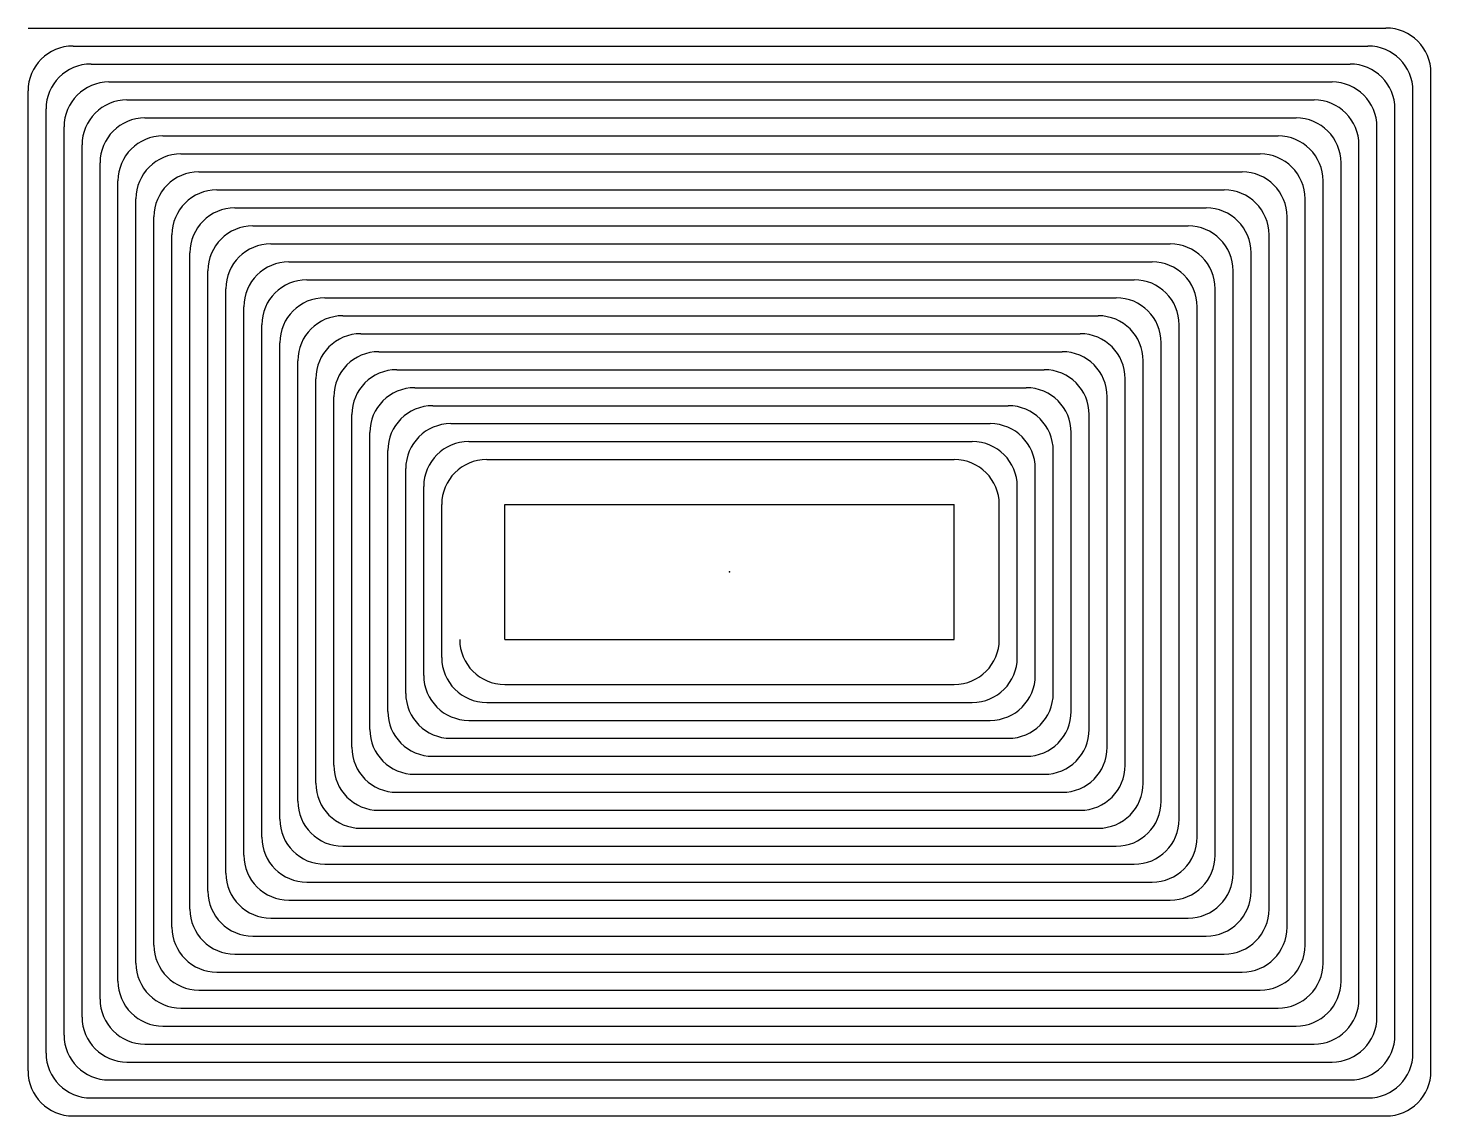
# Model space of a CAD drawing. Header units: millimetres. Extents: x -15.6 to 15.6, y -12.1 to 12.1.
import ezdxf

# ---------------------------------------------------------------- set-up
doc = ezdxf.new("R2010")
doc.units = ezdxf.units.MM
doc.header["$PDSIZE"] = -1

msp = doc.modelspace()

# ---------------------------------------------------------------- linework, layer by layer
at = {"color": 7, "linetype": 'Continuous'}
for p, q in [((-15.6, 12.1), (14.6, 12.1)), ((-14.6, 11.7), (14.2, 11.7)), ((-14.2, 11.3), (13.8, 11.3)), ((15.6, -11.1), (15.6, 11.1)), ((-15.6, -11.1), (-15.6, 10.7)), ((-13.8, 10.9), (13.4, 10.9)), ((15.2, -10.7), (15.2, 10.7)), ((-15.2, -10.7), (-15.2, 10.3)), ((-13.4, 10.5), (13, 10.5)), ((14.8, -10.3), (14.8, 10.3)), ((-13, 10.1), (12.6, 10.1)), ((-14.8, -10.3), (-14.8, 9.9)), ((-12.6, 9.7), (12.2, 9.7)), ((14.4, -9.9), (14.4, 9.9)), ((-14.4, -9.9), (-14.4, 9.5)), ((14, -9.5), (14, 9.5)), ((-14, -9.5), (-14, 9.1)), ((-12.2, 9.3), (11.8, 9.3)), ((13.6, -9.1), (13.6, 9.1)), ((-11.8, 8.9), (11.4, 8.9)), ((-13.6, -9.1), (-13.6, 8.7)), ((-11.4, 8.5), (11, 8.5)), ((13.2, -8.7), (13.2, 8.7)), ((-13.2, -8.7), (-13.2, 8.3)), ((12.8, -8.3), (12.8, 8.3)), ((-12.8, -8.3), (-12.8, 7.9)), ((-11, 8.1), (10.6, 8.1)), ((12.4, -7.9), (12.4, 7.9)), ((-12.4, -7.9), (-12.4, 7.5)), ((-10.6, 7.7), (10.2, 7.7)), ((12, -7.5), (12, 7.5)), ((-10.2, 7.3), (9.8, 7.3)), ((-12, -7.5), (-12, 7.1)), ((-9.8, 6.9), (9.4, 6.9)), ((11.6, -7.1), (11.6, 7.1)), ((-11.6, -7.1), (-11.6, 6.7)), ((11.2, -6.7), (11.2, 6.7)), ((-11.2, -6.7), (-11.2, 6.3)), ((-9.4, 6.5), (9, 6.5)), ((10.8, -6.3), (10.8, 6.3)), ((-9, 6.1), (8.6, 6.1)), ((-10.8, -6.3), (-10.8, 5.9)), ((-8.6, 5.7), (8.2, 5.7)), ((10.4, -5.9), (10.4, 5.9)), ((-10.4, -5.9), (-10.4, 5.5)), ((10, -5.5), (10, 5.5)), ((-10, -5.5), (-10, 5.1)), ((-8.2, 5.3), (7.8, 5.3)), ((9.6, -5.1), (9.6, 5.1)), ((-9.6, -5.1), (-9.6, 4.7)), ((-7.8, 4.9), (7.4, 4.9)), ((9.2, -4.7), (9.2, 4.7)), ((-7.4, 4.5), (7, 4.5)), ((-9.2, -4.7), (-9.2, 4.3)), ((-7, 4.1), (6.6, 4.1)), ((8.8, -4.3), (8.8, 4.3)), ((-8.8, -4.3), (-8.8, 3.9)), ((8.4, -3.9), (8.4, 3.9)), ((-8.4, -3.9), (-8.4, 3.5)), ((-6.6, 3.7), (6.2, 3.7)), ((8, -3.5), (8, 3.5)), ((-6.2, 3.3), (5.8, 3.3)), ((-8, -3.5), (-8, 3.1)), ((-5.8, 2.9), (5.4, 2.9)), ((7.6, -3.1), (7.6, 3.1)), ((-7.6, -3.1), (-7.6, 2.7)), ((-5.4, 2.5), (5, 2.5)), ((7.2, -2.7), (7.2, 2.7)), ((-7.2, -2.7), (-7.2, 2.3)), ((6.8, -2.3), (6.8, 2.3)), ((-6.8, -2.3), (-6.8, 1.9)), ((6.4, -1.9), (6.4, 1.9)), ((-6.4, -1.9), (-6.4, 1.5)), ((-5, -1.5), (-5, 1.5)), ((-5, 1.5), (5, 1.5)), ((5, -1.5), (5, 1.5)), ((6, -1.5), (6, 1.5)), ((-5, -1.5), (5, -1.5)), ((-5, -2.5), (5, -2.5)), ((-5.4, -2.9), (5.4, -2.9)), ((-5.8, -3.3), (5.8, -3.3)), ((-6.2, -3.7), (6.2, -3.7)), ((-6.6, -4.1), (6.6, -4.1)), ((-7, -4.5), (7, -4.5)), ((-7.4, -4.9), (7.4, -4.9)), ((-7.8, -5.3), (7.8, -5.3)), ((-8.2, -5.7), (8.2, -5.7)), ((-8.6, -6.1), (8.6, -6.1)), ((-9, -6.5), (9, -6.5)), ((-9.4, -6.9), (9.4, -6.9)), ((-9.8, -7.3), (9.8, -7.3)), ((-10.2, -7.7), (10.2, -7.7)), ((-10.6, -8.1), (10.6, -8.1)), ((-11, -8.5), (11, -8.5)), ((-11.4, -8.9), (11.4, -8.9)), ((-11.8, -9.3), (11.8, -9.3)), ((-12.2, -9.7), (12.2, -9.7)), ((-12.6, -10.1), (12.6, -10.1)), ((-13, -10.5), (13, -10.5)), ((-13.4, -10.9), (13.4, -10.9)), ((-13.8, -11.3), (13.8, -11.3)), ((-14.2, -11.7), (14.2, -11.7)), ((-14.6, -12.1), (14.6, -12.1))]:
    msp.add_line(p, q, dxfattribs=at)
for centre, start, end in [((14.6, 11.1), 0, 90), ((-14.6, 10.7), 90, 180), ((14.2, 10.7), 0, 90), ((-14.2, 10.3), 90, 180), ((13.8, 10.3), 0, 90), ((-13.8, 9.9), 90, 180), ((13.4, 9.9), 0, 90), ((-13.4, 9.5), 90, 180), ((13, 9.5), 0, 90), ((-13, 9.1), 90, 180), ((12.6, 9.1), 0, 90), ((-12.6, 8.7), 90, 180), ((12.2, 8.7), 0, 90), ((-12.2, 8.3), 90, 180), ((11.8, 8.3), 0, 90), ((-11.8, 7.9), 90, 180), ((11.4, 7.9), 0, 90), ((-11.4, 7.5), 90, 180), ((11, 7.5), 0, 90), ((-11, 7.1), 90, 180), ((10.6, 7.1), 0, 90), ((-10.6, 6.7), 90, 180), ((10.2, 6.7), 0, 90), ((-10.2, 6.3), 90, 180), ((9.8, 6.3), 0, 90), ((-9.8, 5.9), 90, 180), ((9.4, 5.9), 0, 90), ((-9.4, 5.5), 90, 180), ((9, 5.5), 0, 90), ((-9, 5.1), 90, 180), ((8.6, 5.1), 0, 90), ((-8.6, 4.7), 90, 180), ((8.2, 4.7), 0, 90), ((-8.2, 4.3), 90, 180), ((7.8, 4.3), 0, 90), ((-7.8, 3.9), 90, 180), ((7.4, 3.9), 0, 90), ((-7.4, 3.5), 90, 180), ((7, 3.5), 0, 90), ((-7, 3.1), 90, 180), ((6.6, 3.1), 0, 90), ((-6.6, 2.7), 90, 180), ((6.2, 2.7), 0, 90), ((-6.2, 2.3), 90, 180), ((5.8, 2.3), 0, 90), ((-5.8, 1.9), 90, 180), ((5.4, 1.9), 0, 90), ((-5.4, 1.5), 90, 180), ((5, 1.5), 0, 90), ((-5, -1.5), 180, 270), ((5, -1.5), 270, 0), ((-5.4, -1.9), 180, 270), ((5.4, -1.9), 270, 0), ((-5.8, -2.3), 180, 270), ((5.8, -2.3), 270, 0), ((-6.2, -2.7), 180, 270), ((6.2, -2.7), 270, 0), ((-6.6, -3.1), 180, 270), ((6.6, -3.1), 270, 0), ((-7, -3.5), 180, 270), ((7, -3.5), 270, 0), ((-7.4, -3.9), 180, 270), ((7.4, -3.9), 270, 0), ((-7.8, -4.3), 180, 270), ((7.8, -4.3), 270, 0), ((-8.2, -4.7), 180, 270), ((8.2, -4.7), 270, 0), ((-8.6, -5.1), 180, 270), ((8.6, -5.1), 270, 0), ((-9, -5.5), 180, 270), ((9, -5.5), 270, 0), ((-9.4, -5.9), 180, 270), ((9.4, -5.9), 270, 0), ((-9.8, -6.3), 180, 270), ((9.8, -6.3), 270, 0), ((-10.2, -6.7), 180, 270), ((10.2, -6.7), 270, 0), ((-10.6, -7.1), 180, 270), ((10.6, -7.1), 270, 0), ((-11, -7.5), 180, 270), ((11, -7.5), 270, 0), ((-11.4, -7.9), 180, 270), ((11.4, -7.9), 270, 0), ((-11.8, -8.3), 180, 270), ((11.8, -8.3), 270, 0), ((-12.2, -8.7), 180, 270), ((12.2, -8.7), 270, 0), ((-12.6, -9.1), 180, 270), ((12.6, -9.1), 270, 0), ((-13, -9.5), 180, 270), ((13, -9.5), 270, 0), ((-13.4, -9.9), 180, 270), ((13.4, -9.9), 270, 0), ((-13.8, -10.3), 180, 270), ((13.8, -10.3), 270, 0), ((-14.2, -10.7), 180, 270), ((14.2, -10.7), 270, 0), ((-14.6, -11.1), 180, 270), ((14.6, -11.1), 270, 0)]:
    msp.add_arc(centre, 1, start, end, dxfattribs=at)
msp.add_point((0, 0), dxfattribs=at)

doc.saveas('drawing.dxf')
